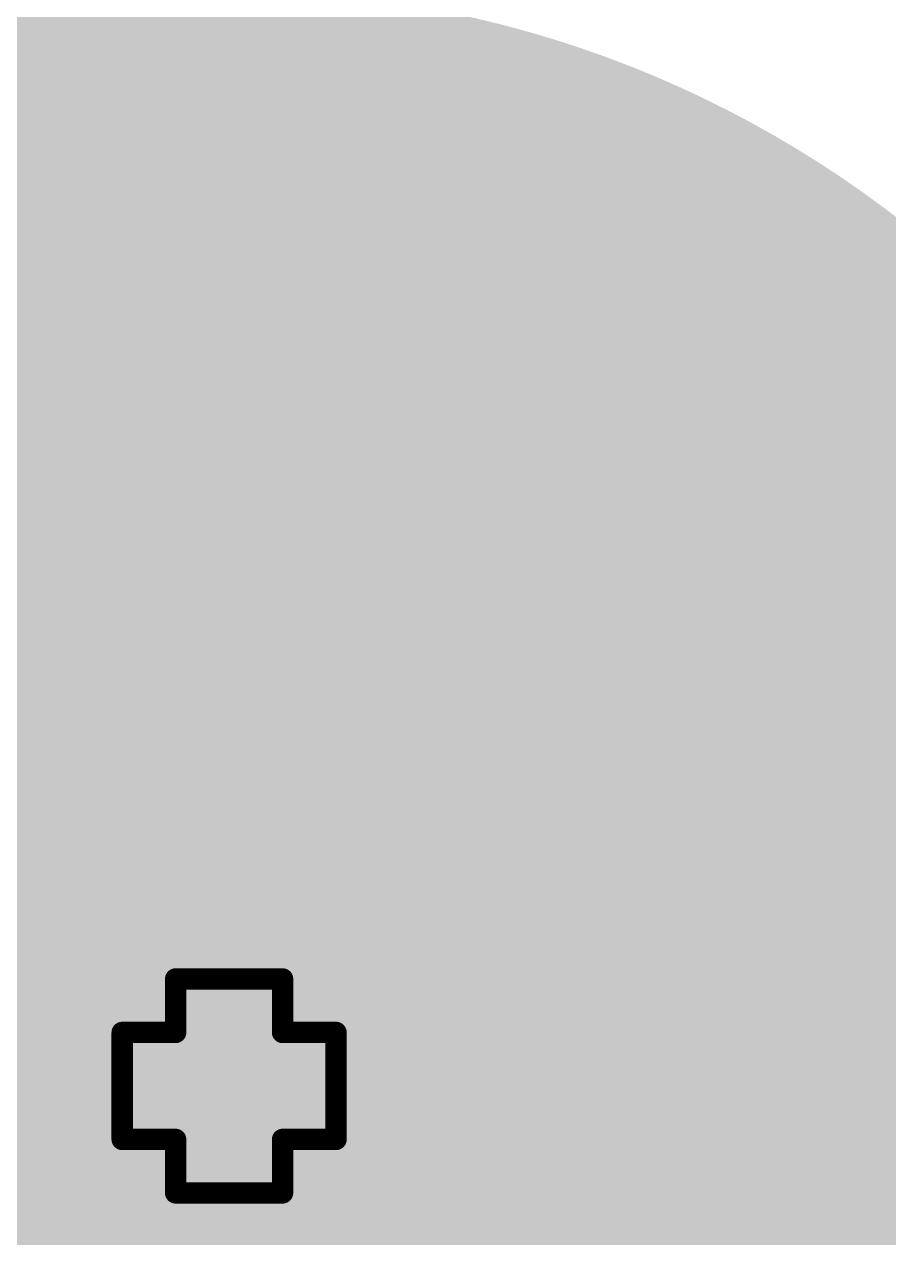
# Model space of a CAD drawing. Header units: inches. Extents: x -2 to 289, y -4 to 187.
# Drawn here: x 133.953 to 136.006, y 0.139 to 3.021 of the extents above; entities that cross this region are included whole.
import ezdxf

# ---------------------------------------------------------------- set-up
doc = ezdxf.new("R2010")
doc.units = ezdxf.units.IN
for name, color, linetype in [('Bottom Layer', 5, 'Continuous'), ('Bottom Solder', 6, 'Continuous'), ('Drill Drawing', 1, 'Continuous'), ('Layer 1', 16, 'Continuous'), ('Layer 2', 76, 'Continuous'), ('Multi-Layer', 9, 'Continuous'), ('Pad Holes', 156, 'Continuous'), ('Top Layer', 1, 'Continuous'), ('Top Solder', 216, 'Continuous')]:
    doc.layers.add(name, color=color, linetype=linetype)

msp = doc.modelspace()

# ---------------------------------------------------------------- hatches: boundary and pattern name
at = {"layer": 'Bottom Layer'}
h = msp.add_hatch(color=5, dxfattribs=at)
edge = h.paths.add_edge_path()
edge.add_arc((134.4392, 0.4999), 2.5, 0, 360)
at = {"layer": 'Bottom Solder'}
h = msp.add_hatch(color=6, dxfattribs=at)
edge = h.paths.add_edge_path()
edge.add_arc((134.4392, 0.4999), 2.6016, 0, 360)
at = {"layer": 'Layer 1'}
h = msp.add_hatch(color=16, dxfattribs=at)
edge = h.paths.add_edge_path()
edge.add_arc((134.4392, 0.4999), 2.5, 0, 360)
at = {"layer": 'Layer 2'}
h = msp.add_hatch(color=76, dxfattribs=at)
edge = h.paths.add_edge_path()
edge.add_arc((134.4392, 0.4999), 2.5, 0, 360)
at = {"layer": 'Multi-Layer'}
h = msp.add_hatch(color=9, dxfattribs=at)
edge = h.paths.add_edge_path()
edge.add_arc((134.4392, 0.4999), 2.5, 0, 360)
at = {"layer": 'Pad Holes'}
h = msp.add_hatch(color=7, dxfattribs=at)
edge = h.paths.add_edge_path()
edge.add_arc((134.4392, 0.4999), 1.5, 0, 360)
at = {"layer": 'Top Layer'}
h = msp.add_hatch(color=1, dxfattribs=at)
edge = h.paths.add_edge_path()
edge.add_arc((134.4392, 0.4999), 2.5, 0, 360)
at = {"layer": 'Top Solder'}
h = msp.add_hatch(color=216, dxfattribs=at)
edge = h.paths.add_edge_path()
edge.add_arc((134.4392, 0.4999), 2.6016, 0, 360)

# ---------------------------------------------------------------- linework, layer by layer
at = {"layer": 'Drill Drawing', "const_width": 0.0508}
for points in [[(134.3122, 0.6269), (134.3122, 0.7539)], [(134.3122, 0.7539), (134.5662, 0.7539)], [(134.5662, 0.6269), (134.5662, 0.7539)], [(134.1852, 0.3729), (134.1852, 0.6269)], [(134.1852, 0.6269), (134.3122, 0.6269)], [(134.5662, 0.6269), (134.6932, 0.6269)], [(134.6932, 0.3729), (134.6932, 0.6269)], [(134.1852, 0.3729), (134.3122, 0.3729)], [(134.3122, 0.2459), (134.3122, 0.3729)], [(134.5662, 0.3729), (134.6932, 0.3729)], [(134.5662, 0.2459), (134.5662, 0.3729)], [(134.3122, 0.2459), (134.5662, 0.2459)]]:
    msp.add_lwpolyline(points, dxfattribs=at)
at = {"layer": 'Drill Drawing', "const_width": 0.0254}
for points in [[(134.2995, 0.7539, 1), (134.3249, 0.7539, 1)], [(134.2995, 0.7539, 1), (134.3249, 0.7539, 1)], [(134.5535, 0.7539, 1), (134.5789, 0.7539, 1)], [(134.5535, 0.7539, 1), (134.5789, 0.7539, 1)], [(134.1725, 0.6269, 1), (134.1979, 0.6269, 1)], [(134.1725, 0.6269, 1), (134.1979, 0.6269, 1)], [(134.2995, 0.6269, 1), (134.3249, 0.6269, 1)], [(134.2995, 0.6269, 1), (134.3249, 0.6269, 1)], [(134.5535, 0.6269, 1), (134.5789, 0.6269, 1)], [(134.5535, 0.6269, 1), (134.5789, 0.6269, 1)], [(134.6805, 0.6269, 1), (134.7059, 0.6269, 1)], [(134.6805, 0.6269, 1), (134.7059, 0.6269, 1)], [(134.1725, 0.3729, 1), (134.1979, 0.3729, 1)], [(134.1725, 0.3729, 1), (134.1979, 0.3729, 1)], [(134.2995, 0.3729, 1), (134.3249, 0.3729, 1)], [(134.2995, 0.3729, 1), (134.3249, 0.3729, 1)], [(134.5535, 0.3729, 1), (134.5789, 0.3729, 1)], [(134.5535, 0.3729, 1), (134.5789, 0.3729, 1)], [(134.6805, 0.3729, 1), (134.7059, 0.3729, 1)], [(134.6805, 0.3729, 1), (134.7059, 0.3729, 1)], [(134.2995, 0.2459, 1), (134.3249, 0.2459, 1)], [(134.2995, 0.2459, 1), (134.3249, 0.2459, 1)], [(134.5535, 0.2459, 1), (134.5789, 0.2459, 1)], [(134.5535, 0.2459, 1), (134.5789, 0.2459, 1)]]:
    msp.add_lwpolyline(points, format="xyb", close=True, dxfattribs=at)

doc.saveas('drawing.dxf')
